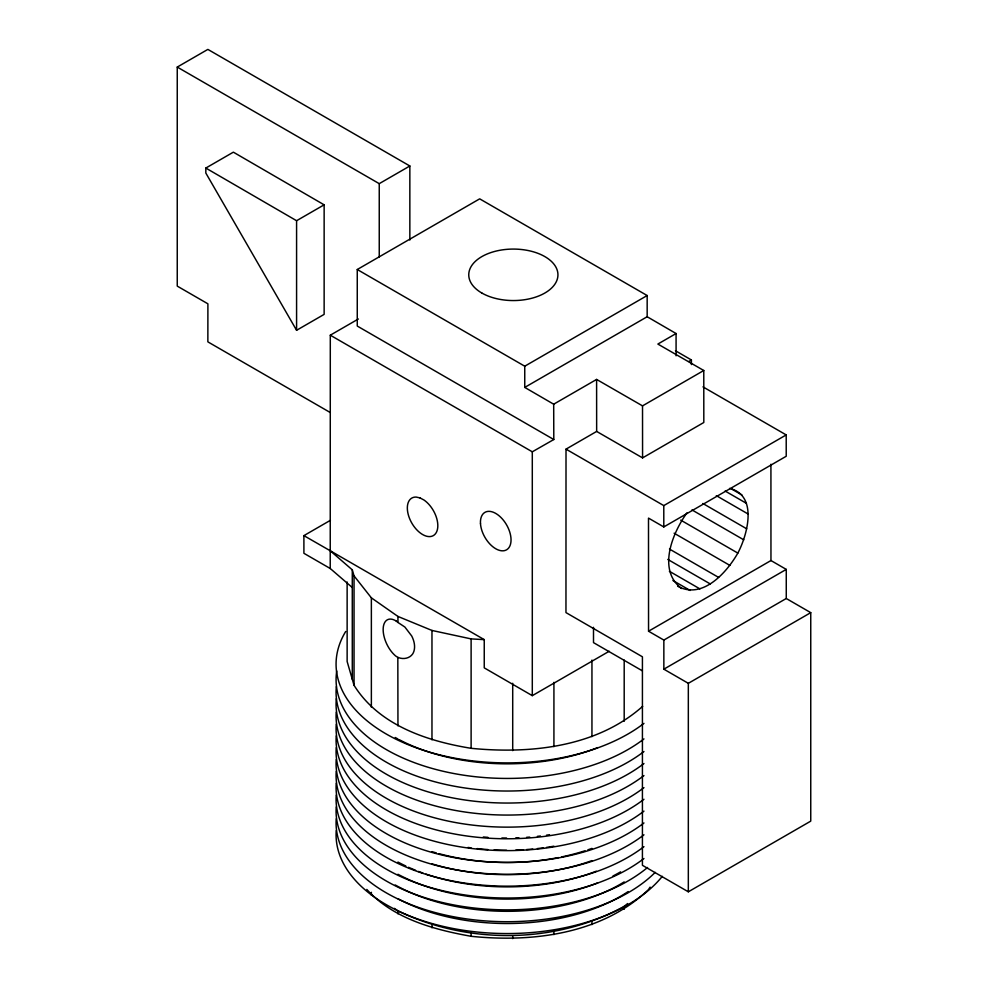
<?xml version="1.0" encoding="UTF-8"?>
<svg xmlns="http://www.w3.org/2000/svg" width="988" height="988" viewBox="0 0 988 988"><rect width="100%" height="100%" fill="white"/><g stroke="black" fill="none" stroke-linecap="round" stroke-linejoin="round"><path stroke-width="1.48" d="M352.296 679.262L352.284 587.527L330.227 568.495L330.301 335.191L358.372 318.988M352.284 587.527L352.296 569.854L330.251 550.773L303.896 535.632L303.909 553.305L330.227 568.495M642.682 706.321C596.629 747.286 530.186 754.128 471.115 748.311C426.902 741.099 378.984 725.291 354.037 685.289L354.037 575.881L352.296 569.854M371.365 707.247L371.365 597.839L354.037 575.881M431.966 739.864L431.966 630.455L397.954 616.45L371.365 597.839M471.115 748.311L471.115 638.903L431.966 630.455M512.71 750.621L512.71 683.264M553.922 746.644L553.922 682.35M330.301 335.191L532.297 451.812L553.799 439.524L357.261 326.052L357.261 269.514L479.686 198.847L647.165 295.536L647.165 316.74L676.076 333.536L657.86 344.059L703.777 370.5L703.814 422.494L642.571 457.889L596.653 431.435L566.013 449.145L565.963 612.597L642.422 656.798L642.422 865.303L688.327 891.806L810.753 821.127L810.753 612.646L786.263 598.506L663.85 669.185L663.85 640.076L648.548 631.221L648.499 518.107L663.8 526.937L786.226 456.258L786.213 434.918L702.974 386.876M591.948 736.64L591.948 660.095M624.194 721.289L624.194 660.058M396.299 621.119A21.674 11.251 64.6 0 0 383.196 628.195A21.674 11.251 64.6 0 0 394.113 654.575C398.806 659.861 408.439 659.984 412.626 654.007A21.427 14.24 51 0 0 411.712 635.988L404.87 627.034L397.929 622.44L397.954 616.45M677.657 586.23C702.369 599.889 726.637 572.694 737.838 553.095C747.669 534.607 758.08 495.247 729.589 488.393M686.993 512.797C672.42 533.026 657.094 570.175 681.634 588.527M650.079 887.113L648.461 889.62C601.791 933.993 532.73 942.688 471.115 936.291C433.596 929.597 393.187 918.593 366.807 889.435M394.323 908.367L397.954 910.911C468.312 944.738 555.503 944.195 624.194 906.342L627.652 903.538M688.846 361.497L691.402 359.965L675.446 350.752M330.264 412.527L207.863 341.86L207.9 303.81L177.247 286.112L177.247 67.073L207.863 49.4L409.847 165.984L409.847 240.047M205.825 168.059L233.366 152.164L324.138 204.825L324.138 314.382L296.585 330.288L205.825 173.036L205.825 168.059L296.585 220.719L296.585 330.288M296.585 220.719L324.138 204.825M177.247 67.073L379.244 183.657L409.847 165.984M357.261 269.514L524.751 366.202L647.165 295.536M553.799 439.524L553.688 404.203L524.751 387.407L647.165 316.74M303.896 535.632L330.424 520.306M553.688 404.203L596.604 379.429L642.521 405.87L703.777 370.5M566.013 449.145L663.788 505.597L786.213 434.918M330.251 550.773L484.244 639.631L484.244 667.863L532.297 695.651L609.201 651.253M648.548 631.221L770.961 560.542L770.924 464.249M663.85 640.076L786.263 569.397L770.961 560.542M663.85 669.185L688.327 683.326L810.753 612.646M471.115 638.903L484.244 639.631M731.33 488.85L741.963 494.988M725.118 491.024L746.372 503.3M716.312 495.643L748.2 514.056M702.863 503.485L746.706 528.802M691.971 509.919L743.779 539.831M680.72 520.12L737.838 553.095M674.112 533.199L729.897 565.408M669.456 549.044L718.609 577.412M667.765 559.406L710.273 583.945M669.37 571.262L699.924 588.897M672.89 580.499L690.155 590.466M642.324 670.815L593.504 642.632L593.504 627.318M396.299 621.143L397.929 622.44M354.037 685.289L347.134 661.491L347.134 581.981M676.076 333.536L676.088 355.791M663.788 505.597L663.8 526.937M642.521 405.87L642.571 457.889M596.604 379.429L596.653 431.435M397.831 657.514L397.954 725.859M786.263 569.397L786.263 598.506M691.402 359.965L691.402 364.584M688.327 683.326L688.327 891.806M624.194 906.342L624.194 909.269M591.948 921.693L591.948 924.607M553.922 931.696L553.922 934.611M532.297 451.812L532.297 695.651M524.751 366.202L524.751 387.407M512.71 935.673L512.71 938.6M471.115 933.364L471.115 936.291M431.966 924.916L431.966 927.843M397.954 910.911L397.954 913.838M379.244 183.657L379.244 257.362M371.365 892.3L371.365 895.214M662.306 876.319A171.035 98.751 0 0 1 466.83 930.782A171.035 98.751 0 0 1 336.229 830.686M628.158 891.571A160.068 92.415 0 0 1 397.954 898.697M597.752 747.583A160.068 92.415 0 0 1 399.226 739.679M397.954 738.999A160.068 92.415 0 0 1 395.225 737.493M643.954 723.389A171.035 98.751 0 0 1 426.594 751.263A171.035 98.751 0 0 1 345.689 631.493M643.954 738.925A171.035 98.751 0 0 1 445.934 771.9A171.035 98.751 0 0 1 336.747 670.988M643.954 751.522A171.035 98.751 0 0 1 448.404 785.028A171.035 98.751 0 0 1 336.352 686.623M643.954 763.539A171.035 98.751 0 0 1 448.404 797.044A171.035 98.751 0 0 1 336.352 698.652M643.954 775.568A171.035 98.751 0 0 1 449.651 809.32A171.035 98.751 0 0 1 336.229 712.187M643.954 787.634A171.035 98.751 0 0 1 449.651 821.399A171.035 98.751 0 0 1 336.229 724.266M643.954 799.267A171.035 98.751 0 0 1 449.651 833.032A171.035 98.751 0 0 1 336.229 735.899M549.489 834.724A160.068 92.415 0 0 1 546.5 835.181M540.436 835.996A160.068 92.415 0 0 1 537.386 836.354M529.692 837.095A160.068 92.415 0 0 1 526.592 837.33M518.861 837.762A160.068 92.415 0 0 1 515.785 837.886M506.548 838.009A160.068 92.415 0 0 1 501.892 837.972M487.899 837.342A160.068 92.415 0 0 1 483.268 836.984M643.954 811.123A171.035 98.751 0 0 1 449.651 844.876A171.035 98.751 0 0 1 336.229 747.743M553.922 846.185A160.068 92.415 0 0 1 546.5 847.395M543.474 847.815A160.068 92.415 0 0 1 537.386 848.569M532.779 849.038A160.068 92.415 0 0 1 526.592 849.544M523.504 849.742A160.068 92.415 0 0 1 515.785 850.1M506.548 850.236A160.068 92.415 0 0 1 494.111 849.927M487.899 849.569A160.068 92.415 0 0 1 477.142 848.593M471.115 847.865A160.068 92.415 0 0 1 468.003 847.432M591.948 848.396A160.068 92.415 0 0 1 587.848 849.828M585.044 850.754A160.068 92.415 0 0 1 561.53 856.942M558.492 857.559A160.068 92.415 0 0 1 439.141 853.694M436.239 852.891A160.068 92.415 0 0 1 431.966 851.631M643.954 822.967A171.035 98.751 0 0 1 449.651 856.732A171.035 98.751 0 0 1 336.229 759.599M643.954 834.811A171.035 98.751 0 0 1 449.651 868.576A171.035 98.751 0 0 1 336.229 771.443M591.948 860.61A160.068 92.415 0 0 1 431.966 863.845M596.307 871.194A160.068 92.415 0 0 1 425.914 874.108M422.926 873.059A160.068 92.415 0 0 1 418.504 871.428M415.602 870.28A160.068 92.415 0 0 1 408.538 867.279M405.809 866.007A160.068 92.415 0 0 1 397.954 862.055M643.954 846.667A171.035 98.751 0 0 1 449.651 880.419A171.035 98.751 0 0 1 336.229 783.299M643.954 858.51A171.035 98.751 0 0 1 449.651 892.275A171.035 98.751 0 0 1 336.229 795.142M620.588 871.861A160.068 92.415 0 0 1 612.943 876.01M597.752 882.852A160.068 92.415 0 0 1 397.954 874.269M624.194 881.914A160.068 92.415 0 0 1 395.225 884.976M647.548 867.489A171.035 98.751 0 0 1 452.553 904.699A171.035 98.751 0 0 1 336.229 806.986M655.192 872.379A171.035 98.751 0 0 1 459.371 917.79A171.035 98.751 0 0 1 336.229 818.842M420.024 497.927L416.195 497.075A21.637 12.461 60.2 0 0 408.229 514.476A21.637 12.461 60.2 0 0 426.458 536.188A21.637 12.461 60.2 0 0 437.598 522.553A21.637 12.498 60 0 0 424.013 500.039L420.024 497.927M480.489 523.652A21.637 12.498 60 0 0 504.399 550.649A21.637 12.498 60 0 0 502.336 518.947A21.637 12.498 60 0 0 480.489 523.652M481.823 293.016A44.584 25.737 0 0 0 556.417 281.481A44.584 25.737 0 0 0 501.818 249.952A44.584 25.737 0 0 0 481.823 293.016"/></g></svg>
